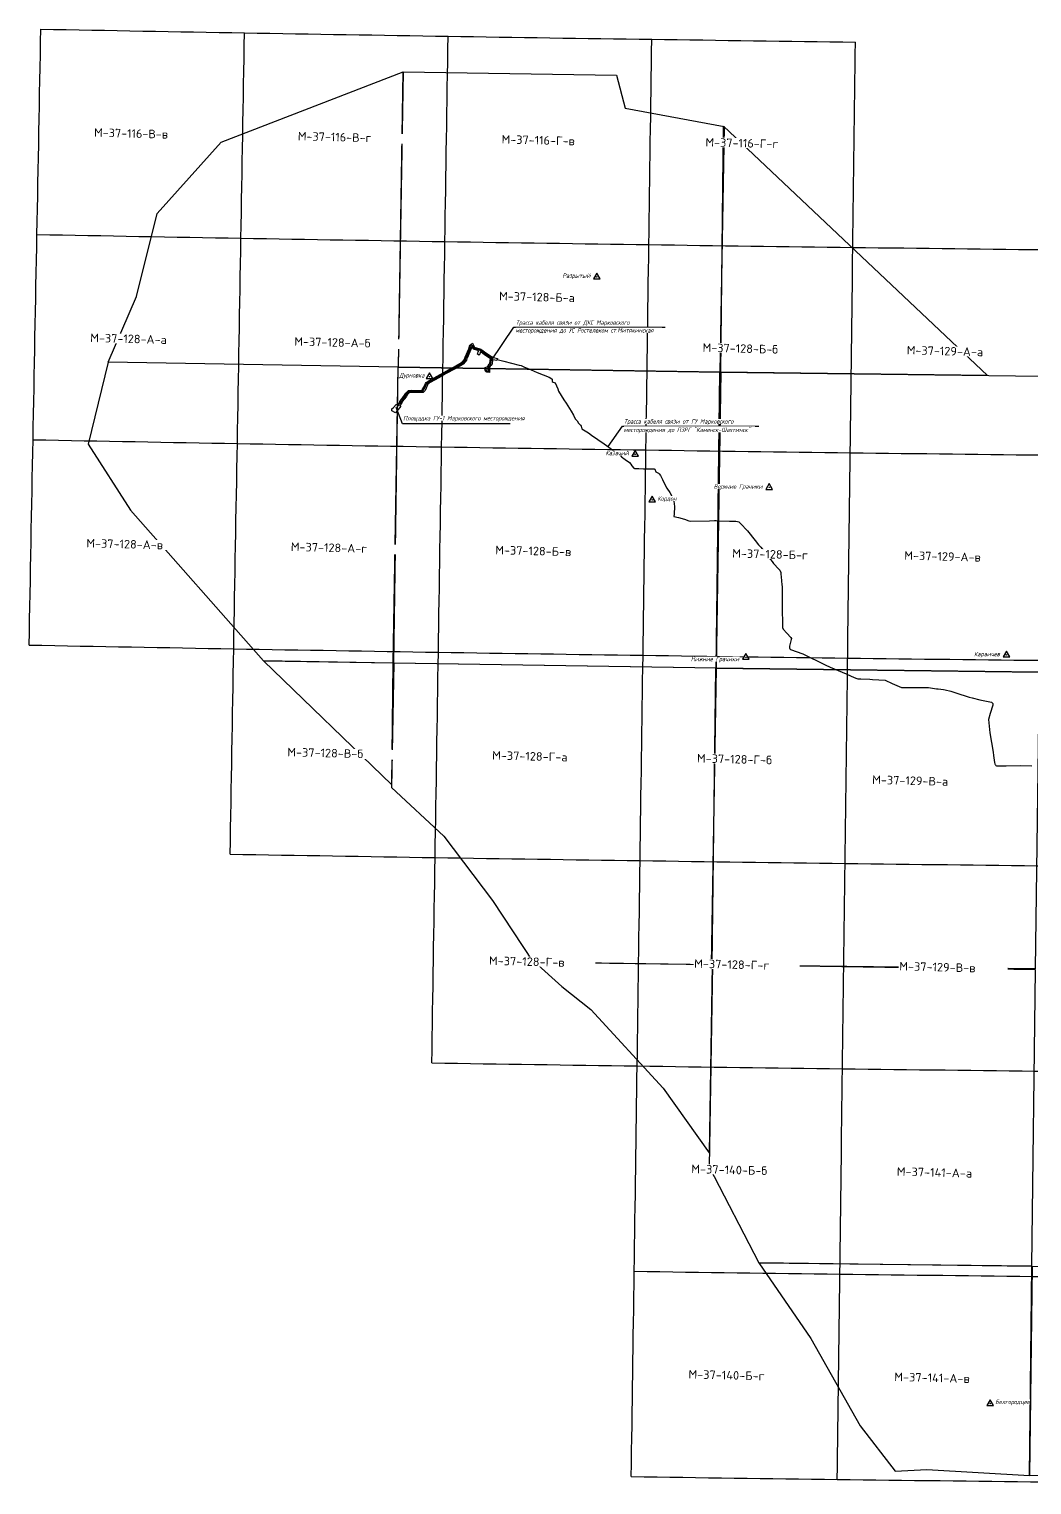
# Model space of a CAD drawing. Extents: x 2190376 to 2264277, y 526110 to 591909.
# Drawn here: x 2190376 to 2235640, y 526212 to 591909 of the extents above; entities that cross this region are included whole.
import ezdxf
from ezdxf.enums import TextEntityAlignment as Align

# ---------------------------------------------------------------- set-up
doc = ezdxf.new("R2010")
doc.units = 0
doc.header["$XCLIPFRAME"] = 0
doc.layers.add('Граница съемки', color=7, linetype='Continuous', lineweight=25)
doc.layers.add('Трасса', color=1, linetype='Continuous', lineweight=30)
doc.layers.add('Оформление', color=7, linetype='Continuous')
doc.layers.add('Точки', color=7, linetype='Continuous', lineweight=0, true_color=0xffffff)
doc.styles.add('BM431', font='', dxfattribs={"width": 0.8, "height": 5})
doc.styles.get("Standard").update_dxf_attribs({"font": 'simplex.shx'})
doc.styles.add('VNIPISIMPLEXCUR', font='simplex.shx', dxfattribs={"width": 0.8, "oblique": 15})
doc.styles.get('BM431').set_extended_font_data('BM431', italic=True)
picture_1 = doc.add_image_def('image1.jpg', size_in_pixel=(4589, 4217))
picture_2 = doc.add_image_def('image2.jpg', size_in_pixel=(4589, 4217))
picture_3 = doc.add_image_def('image3.jpg', size_in_pixel=(4589, 4217))
picture_4 = doc.add_image_def('image4.jpg', size_in_pixel=(4589, 4217))
picture_5 = doc.add_image_def('image5.jpg', size_in_pixel=(4589, 4217))
picture_6 = doc.add_image_def('image6.jpg', size_in_pixel=(4589, 4217))
picture_7 = doc.add_image_def('image7.jpg', size_in_pixel=(4589, 4217))
picture_8 = doc.add_image_def('image8.jpg', size_in_pixel=(4589, 4217))
picture_9 = doc.add_image_def('image9.jpg', size_in_pixel=(4589, 4217))
picture_10 = doc.add_image_def('image10.jpg', size_in_pixel=(4589, 4217))
picture_11 = doc.add_image_def('image11.jpg', size_in_pixel=(4589, 4217))
picture_12 = doc.add_image_def('image12.jpg', size_in_pixel=(4589, 4217))
picture_13 = doc.add_image_def('image16.jpg', size_in_pixel=(4589, 4217))

# ---------------------------------------------------------------- blocks, each defined once
blk = doc.blocks.new('*U113')
at = {"color": 0, "linetype": 'Continuous', "lineweight": -2, "style": 'BM431'}
blk.add_attdef('Название_пункта', text='', height=2, dxfattribs=at).set_placement((-2, -1), align=Align.RIGHT)
for tag, p in [('Отметка_центра', (7, 0.7)), ('Отметка_земли', (7, -2.7))]:
    blk.add_attdef(tag, text='', height=2, dxfattribs=at).set_placement(p, align=Align.CENTER)
at = {"color": 0, "linetype": 'Continuous', "lineweight": -2}
blk.add_wipeout([(-1.5, -0.87), (0, 1.73), (1.5, -0.87)], dxfattribs=at)
at = {"linetype": 'Continuous', "lineweight": -2}
h = blk.add_hatch(color=0, dxfattribs=at)
edge = h.paths.add_edge_path()
edge.add_arc((0, 0), 0.1, 0, 360)
at = {"color": 0, "linetype": 'Continuous', "lineweight": -2}
blk.add_lwpolyline([(-1.5, -0.87), (1.5, -0.87), (0, 1.73)], close=True, dxfattribs=at)
blk.add_circle((0, 0), 0.1, dxfattribs=at)
blk = doc.blocks.new('*U107')
at = {"color": 0, "linetype": 'Continuous', "lineweight": -2, "style": 'BM431'}
blk.add_attdef('Название_пункта', text='', height=2, dxfattribs=at).set_placement((-2, -1), align=Align.RIGHT)
for tag, p in [('Отметка_центра', (7, 0.7)), ('Отметка_земли', (7, -2.7))]:
    blk.add_attdef(tag, text='', height=2, dxfattribs=at).set_placement(p, align=Align.CENTER)
at = {"color": 0, "linetype": 'Continuous', "lineweight": -2}
blk.add_wipeout([(-1.5, -0.87), (0, 1.73), (1.5, -0.87)], dxfattribs=at)
at = {"linetype": 'Continuous', "lineweight": -2}
h = blk.add_hatch(color=0, dxfattribs=at)
edge = h.paths.add_edge_path()
edge.add_arc((0, 0), 0.1, 0, 360)
at = {"color": 0, "linetype": 'Continuous', "lineweight": -2}
blk.add_lwpolyline([(-1.5, -0.87), (1.5, -0.87), (0, 1.73)], close=True, dxfattribs=at)
blk.add_circle((0, 0), 0.1, dxfattribs=at)
blk = doc.blocks.new('*U108')
at = {"color": 0, "linetype": 'Continuous', "lineweight": -2, "style": 'BM431'}
blk.add_attdef('Название_пункта', text='', height=2, dxfattribs=at).set_placement((-2, -1), align=Align.RIGHT)
for tag, p in [('Отметка_центра', (7.45, 0.12)), ('Отметка_земли', (7.45, -3.28))]:
    blk.add_attdef(tag, text='', height=2, dxfattribs=at).set_placement(p, align=Align.CENTER)
at = {"color": 0, "linetype": 'Continuous', "lineweight": -2}
blk.add_wipeout([(-1.5, -0.87), (0, 1.73), (1.5, -0.87)], dxfattribs=at)
at = {"linetype": 'Continuous', "lineweight": -2}
h = blk.add_hatch(color=0, dxfattribs=at)
edge = h.paths.add_edge_path()
edge.add_arc((0, 0), 0.1, 0, 360)
at = {"color": 0, "linetype": 'Continuous', "lineweight": -2}
blk.add_lwpolyline([(-1.5, -0.87), (1.5, -0.87), (0, 1.73)], close=True, dxfattribs=at)
blk.add_circle((0, 0), 0.1, dxfattribs=at)
blk = doc.blocks.new('*U110')
at = {"color": 0, "linetype": 'Continuous', "lineweight": -2, "style": 'BM431'}
blk.add_attdef('Название_пункта', text='', height=2, dxfattribs=at).set_placement((-2, -1), align=Align.RIGHT)
for tag, p in [('Отметка_центра', (7, 0.7)), ('Отметка_земли', (7, -2.7))]:
    blk.add_attdef(tag, text='', height=2, dxfattribs=at).set_placement(p, align=Align.CENTER)
at = {"color": 0, "linetype": 'Continuous', "lineweight": -2}
blk.add_wipeout([(-1.5, -0.87), (0, 1.73), (1.5, -0.87)], dxfattribs=at)
at = {"linetype": 'Continuous', "lineweight": -2}
h = blk.add_hatch(color=0, dxfattribs=at)
edge = h.paths.add_edge_path()
edge.add_arc((0, 0), 0.1, 0, 360)
at = {"color": 0, "linetype": 'Continuous', "lineweight": -2}
blk.add_lwpolyline([(-1.5, -0.87), (1.5, -0.87), (0, 1.73)], close=True, dxfattribs=at)
blk.add_circle((0, 0), 0.1, dxfattribs=at)
blk = doc.blocks.new('*U111')
at = {"color": 0, "linetype": 'Continuous', "lineweight": -2, "style": 'BM431'}
blk.add_attdef('Название_пункта', text='', height=2, dxfattribs=at).set_placement((-2, -1), align=Align.RIGHT)
for tag, p in [('Отметка_центра', (7, 0.7)), ('Отметка_земли', (7, -2.7))]:
    blk.add_attdef(tag, text='', height=2, dxfattribs=at).set_placement(p, align=Align.CENTER)
at = {"color": 0, "linetype": 'Continuous', "lineweight": -2}
blk.add_wipeout([(-1.5, -0.87), (0, 1.73), (1.5, -0.87)], dxfattribs=at)
at = {"linetype": 'Continuous', "lineweight": -2}
h = blk.add_hatch(color=0, dxfattribs=at)
edge = h.paths.add_edge_path()
edge.add_arc((0, 0), 0.1, 0, 360)
at = {"color": 0, "linetype": 'Continuous', "lineweight": -2}
blk.add_lwpolyline([(-1.5, -0.87), (1.5, -0.87), (0, 1.73)], close=True, dxfattribs=at)
blk.add_circle((0, 0), 0.1, dxfattribs=at)
blk = doc.blocks.new('*U112')
at = {"color": 0, "linetype": 'Continuous', "lineweight": -2, "style": 'BM431'}
blk.add_attdef('Название_пункта', text='', height=2, dxfattribs=at).set_placement((-2, -1), align=Align.RIGHT)
for tag, p in [('Отметка_центра', (7, 0.7)), ('Отметка_земли', (7, -2.7))]:
    blk.add_attdef(tag, text='', height=2, dxfattribs=at).set_placement(p, align=Align.CENTER)
at = {"color": 0, "linetype": 'Continuous', "lineweight": -2}
blk.add_wipeout([(-1.5, -0.87), (0, 1.73), (1.5, -0.87)], dxfattribs=at)
at = {"linetype": 'Continuous', "lineweight": -2}
h = blk.add_hatch(color=0, dxfattribs=at)
edge = h.paths.add_edge_path()
edge.add_arc((0, 0), 0.1, 0, 360)
at = {"color": 0, "linetype": 'Continuous', "lineweight": -2}
blk.add_lwpolyline([(-1.5, -0.87), (1.5, -0.87), (0, 1.73)], close=True, dxfattribs=at)
blk.add_circle((0, 0), 0.1, dxfattribs=at)
blk = doc.blocks.new('*U103')
at = {"color": 0, "linetype": 'Continuous', "lineweight": -2, "style": 'BM431'}
blk.add_attdef('Название_пункта', text='', height=2, dxfattribs=at).set_placement((-2, -1), align=Align.RIGHT)
for tag, p in [('Отметка_центра', (7, 0.7)), ('Отметка_земли', (7, -2.7))]:
    blk.add_attdef(tag, text='', height=2, dxfattribs=at).set_placement(p, align=Align.CENTER)
at = {"color": 0, "linetype": 'Continuous', "lineweight": -2}
blk.add_wipeout([(-1.5, -0.87), (0, 1.73), (1.5, -0.87)], dxfattribs=at)
at = {"linetype": 'Continuous', "lineweight": -2}
h = blk.add_hatch(color=0, dxfattribs=at)
edge = h.paths.add_edge_path()
edge.add_arc((0, 0), 0.1, 0, 360)
at = {"color": 0, "linetype": 'Continuous', "lineweight": -2}
blk.add_lwpolyline([(-1.5, -0.87), (1.5, -0.87), (0, 1.73)], close=True, dxfattribs=at)
blk.add_circle((0, 0), 0.1, dxfattribs=at)
blk = doc.blocks.new('*U104')
at = {"color": 0, "linetype": 'Continuous', "lineweight": -2, "style": 'BM431'}
blk.add_attdef('Название_пункта', text='', height=2, dxfattribs=at).set_placement((-2, -1), align=Align.RIGHT)
for tag, p in [('Отметка_центра', (7, 0.7)), ('Отметка_земли', (7, -2.7))]:
    blk.add_attdef(tag, text='', height=2, dxfattribs=at).set_placement(p, align=Align.CENTER)
at = {"color": 0, "linetype": 'Continuous', "lineweight": -2}
blk.add_wipeout([(-1.5, -0.87), (0, 1.73), (1.5, -0.87)], dxfattribs=at)
at = {"linetype": 'Continuous', "lineweight": -2}
h = blk.add_hatch(color=0, dxfattribs=at)
edge = h.paths.add_edge_path()
edge.add_arc((0, 0), 0.1, 0, 360)
at = {"color": 0, "linetype": 'Continuous', "lineweight": -2}
blk.add_lwpolyline([(-1.5, -0.87), (1.5, -0.87), (0, 1.73)], close=True, dxfattribs=at)
blk.add_circle((0, 0), 0.1, dxfattribs=at)

msp = doc.modelspace()

# ---------------------------------------------------------------- linework, layer by layer
at = {"color": 0}
for centre, radius, start, end in [((-1104091569, 21740628), 1106484607, 358.904334394, 358.904814276), ((-1104091569, 21740628), 1106484607, 358.904334394, 358.904814276), ((2298020, 6194949), 5604063, 268.904814, 268.998798), ((2298020, 6194949), 5604063, 268.904814, 268.998798), ((-882869662, 16059260), 885204906, 358.998198428, 358.998798275), ((-882869662, 16059260), 885204906, 358.998198428, 358.998798275), ((2298019, 6194890), 5604004, 268.998798, 269.092784), ((2298019, 6194890), 5604004, 268.998798, 269.092784), ((-735386555, 12271585), 737688317, 359.092064416, 359.092784237), ((-735386555, 12271585), 737688317, 359.092064416, 359.092784237), ((2298018, 6194819), 5603934, 269.092784, 269.186772), ((2298018, 6194819), 5603934, 269.092784, 269.186772), ((-630039903, 9566010), 632322076, 359.18593277, 359.186772507), ((-630039903, 9566010), 632322076, 359.18593277, 359.186772507), ((2298017, 6194737), 5603851, 269.186772, 269.280763), ((2298017, 6194737), 5603851, 269.186772, 269.280763), ((-551028534, 7536741), 553299801, 359.27980385, 359.28076357), ((-551028534, 7536741), 553299801, 359.27980385, 359.28076357), ((-1102247566, 21705361), 1104640267, 358.903853759, 358.904334394), ((-1102247566, 21705361), 1104640267, 358.903853759, 358.904334394), ((2298204, 6202115), 5620499, 268.904334, 268.998198), ((2298204, 6202115), 5620499, 268.904334, 268.998198), ((-881394403, 16033463), 883729422, 358.997597619, 358.998198428), ((-881394403, 16033463), 883729422, 358.997597619, 358.998198428), ((2298203, 6202056), 5620440, 268.998198, 269.092064), ((2298203, 6202056), 5620440, 268.998198, 269.092064), ((-734157063, 12252100), 736458671, 359.09134342, 359.092064416), ((-734157063, 12252100), 736458671, 359.09134342, 359.092064416), ((2298202, 6201985), 5620369, 269.092064, 269.185933), ((2298202, 6201985), 5620369, 269.092064, 269.185933), ((-628985985, 9551035), 631268052, 359.185091584, 359.18593277), ((-628985985, 9551035), 631268052, 359.185091584, 359.18593277), ((2298201, 6201902), 5620286, 269.185932, 269.279804), ((2298201, 6201902), 5620286, 269.185932, 269.279804), ((-550106262, 7525148), 552377456, 359.27884258, 359.27980385), ((-550106262, 7525148), 552377456, 359.27884258, 359.27980385), ((2298200, 6201807), 5620191, 269.279804, 269.373678), ((2298200, 6201807), 5620191, 269.279804, 269.373678), ((-1100411974, 21670239), 1102804339, 358.903372276, 358.903853705), ((-1100411974, 21670239), 1102804339, 358.903372276, 358.903853705), ((2298390, 6209323), 5636976, 268.903854, 268.997597), ((2298390, 6209323), 5636976, 268.903854, 268.997597), ((-879925805, 16007767), 882260599, 358.996995791, 358.997597619), ((-879925805, 16007767), 882260599, 358.996995737, 358.997597619), ((2298389, 6209263), 5636917, 268.997597, 269.091343), ((2298389, 6209263), 5636917, 268.997597, 269.091343), ((-732933203, 12232689), 735234656, 359.090621257, 359.09134342), ((-732933203, 12232689), 735234656, 359.090621257, 359.09134342), ((2298387, 6209192), 5636845, 269.091343, 269.185091), ((2298387, 6209192), 5636845, 269.091343, 269.185091), ((-627936841, 9536112), 630218801, 359.184249071, 359.185091584), ((-627936841, 9536112), 630218801, 359.184249071, 359.185091584), ((2298386, 6209109), 5636762, 269.185091, 269.278842), ((2298386, 6209109), 5636762, 269.185091, 269.278842), ((-549188211, 7513592), 551459333, 359.2778797, 359.27884258), ((-549188211, 7513592), 551459333, 359.2778797, 359.27884258), ((2298385, 6209013), 5636667, 269.278842, 269.372596), ((2298385, 6209013), 5636667, 269.278842, 269.372596), ((2298576, 6216574), 5653496, 268.903372, 268.996996), ((2298576, 6216574), 5653496, 268.903372, 268.996996), ((-878463929, 15982173), 880798498, 358.996392954, 358.996995791), ((-878463929, 15982173), 880798498, 358.996392954, 358.996995791), ((2298575, 6216514), 5653436, 268.996996, 269.090621), ((2298575, 6216514), 5653436, 268.996996, 269.090621), ((-731714893, 12213351), 734016193, 359.089897859, 359.090621257), ((-731714893, 12213351), 734016193, 359.089897859, 359.090621257), ((2298574, 6216442), 5653364, 269.090621, 269.184249), ((2298574, 6216442), 5653364, 269.090621, 269.184249), ((-626892510, 9521242), 629174364, 359.183405164, 359.184249071), ((-626892510, 9521242), 629174364, 359.183405164, 359.184249071), ((2298572, 6216358), 5653280, 269.184249, 269.277879), ((2298572, 6216358), 5653280, 269.184249, 269.277879), ((-548274316, 7502074), 550545365, 359.27691523, 359.2778797), ((-548274316, 7502074), 550545365, 359.27691523, 359.2778797), ((2298571, 6216262), 5653185, 269.277879, 269.371513), ((2298571, 6216262), 5653185, 269.277879, 269.371513), ((2298762, 6223806), 5669998, 268.996393, 269.089898), ((2298762, 6223806), 5669998, 268.996393, 269.089898), ((-730502075, 12194085), 732803221, 359.089173294, 359.089897859), ((-730502075, 12194085), 732803221, 359.089173294, 359.089897859), ((2298761, 6223734), 5669926, 269.089898, 269.183405), ((2298761, 6223734), 5669926, 269.089898, 269.183405), ((-625852892, 9506425), 628134641, 359.182559822, 359.183405164), ((-625852892, 9506425), 628134641, 359.182559875, 359.183405164), ((2298760, 6223650), 5669841, 269.183405, 269.276915), ((2298760, 6223650), 5669841, 269.183405, 269.276915), ((-547364590, 7490592), 549635567, 359.27594915, 359.27691523), ((-547364590, 7490592), 549635567, 359.27594915, 359.27691523), ((2298758, 6223553), 5669745, 269.276915, 269.370428), ((2298758, 6223553), 5669745, 269.276915, 269.370428), ((2298949, 6231069), 5686530, 269.089173, 269.18256), ((2298949, 6231069), 5686530, 269.089173, 269.18256), ((-624818011, 9491659), 627099655, 359.181713146, 359.182559875), ((-624818011, 9491659), 627099655, 359.181713146, 359.182559822), ((2298948, 6230984), 5686445, 269.18256, 269.275949), ((2298948, 6230984), 5686445, 269.18256, 269.275949), ((-546458995, 7479147), 548729899, 359.27498153, 359.27594915), ((-546458995, 7479147), 548729899, 359.27498153, 359.27594915), ((2298947, 6230887), 5686348, 269.275949, 269.369341), ((2298947, 6230887), 5686348, 269.275949, 269.369341), ((-623787820, 9476945), 626069358, 359.180865075, 359.181713146), ((-623787820, 9476945), 626069358, 359.180865075, 359.181713146), ((2299138, 6238362), 5703092, 269.181713, 269.274981), ((2299138, 6238362), 5703092, 269.181713, 269.274981), ((-545557477, 7467739), 547828309, 359.27401231, 359.27498153), ((-545557477, 7467739), 547828309, 359.27401231, 359.27498153), ((2299136, 6238264), 5702994, 269.274981, 269.368253), ((2299136, 6238264), 5702994, 269.274981, 269.368253), ((2299328, 6245783), 5719781, 269.180865, 269.274012), ((2299328, 6245783), 5719781, 269.180865, 269.274012), ((2299327, 6245684), 5719683, 269.274012, 269.367162), ((2299327, 6245684), 5719683, 269.274012, 269.367162)]:
    msp.add_arc(centre, radius, start, end, dxfattribs=at)
at = {"layer": 'Граница съемки', "color": 1, "flags": 128}
msp.add_lwpolyline([(2211293, 576998), (2211273, 576788), (2211257, 576761), (2211243, 576745), (2211227, 576730), (2211214, 576722), (2211208, 576717), (2211205, 576712), (2211192, 576687), (2211177, 576655), (2211162, 576621), (2211157, 576608), (2211157, 576608), (2211159, 576590), (2211158, 576573), (2211154, 576555), (2211152, 576540), (2211152, 576538), (2211154, 576526), (2211158, 576508), (2211161, 576496), (2211162, 576487), (2211162, 576479), (2211162, 576408), (2211033, 576421), (2211012, 576444), (2210989, 576478), (2210955, 576517), (2210965, 576583), (2210963, 576594), (2210954, 576643), (2211052, 576661), (2211058, 576632), (2211071, 576661), (2211085, 576696), (2211102, 576732), (2211119, 576763), (2211132, 576783), (2211153, 576802), (2211167, 576811), (2211171, 576814), (2211175, 576819), (2211175, 576820), (2211197, 577040), (2211193, 577042), (2210938, 577213), (2210759, 577350), (2210737, 577311), (2210719, 577242), (2210711, 577232), (2210678, 577194), (2210603, 577260), (2210628, 577289), (2210643, 577349), (2210671, 577397), (2210544, 577430), (2210465, 577457), (2210408, 577491), (2210363, 577581), (2210352, 577556), (2210314, 577450), (2210149, 577061), (2210140, 577040), (2210116, 576974), (2209989, 576807), (2209960, 576777), (2209613, 576577), (2209514, 576529), (2209009, 576255), (2208942, 576217), (2208871, 576178), (2208483, 575960), (2208427, 575929), (2208375, 575887), (2208305, 575707), (2208254, 575604), (2208234, 575584), (2208156, 575504), (2207770, 575504), (2207654, 575515), (2207553, 575506), (2207462, 575415), (2207395, 575322), (2207307, 575210), (2207229, 575115), (2207215, 575076), (2207153, 574979), (2207133, 574960), (2207127, 574923), (2207148, 574891), (2206917, 574591), (2206750, 574684), (2206754, 574780), (2206825, 574834), (2206942, 574968), (2207036, 574987), (2207039, 575009), (2207075, 575043), (2207125, 575120), (2207149, 575189), (2207231, 575275), (2207316, 575383), (2207386, 575480), (2207508, 575602), (2207654, 575616), (2207775, 575604), (2208105, 575604), (2208122, 575627), (2208190, 575747), (2208275, 575921), (2208303, 575957), (2208385, 576023), (2208433, 576050), (2208819, 576263), (2208895, 576314), (2208965, 576345), (2209468, 576618), (2209566, 576666), (2209898, 576857), (2209913, 576872), (2210027, 577022), (2210046, 577076), (2210057, 577100), (2210220, 577486), (2210259, 577594), (2210279, 577639), (2210313, 577680), (2210395, 577738), (2210484, 577562), (2210507, 577548), (2210572, 577526), (2210722, 577487), (2210765, 577462), (2210808, 577438), (2210807, 577437), (2210814, 577433), (2210996, 577295), (2211242, 577130), (2211263, 577120), (2211305, 577116), (2211303, 577102), (2211345, 577084), (2211511, 577046), (2211489, 576948), (2211314, 576988)], close=True, dxfattribs=at)
at = {"layer": 'Оформление', "color": 1}
for points in [[(2211237, 576938), (2212259, 578465), (2219085, 578465)], [(2216512, 573071), (2217167, 573995), (2223317, 573995)]]:
    msp.add_lwpolyline(points, dxfattribs=at)
at = {"layer": 'Оформление', "color": 1, "flags": 128}
msp.add_lwpolyline([(2212086, 574095), (2207225, 574095), (2206941, 574830)], dxfattribs=at)
at = {"layer": 'Трасса', "flags": 128}
for points in [[(2207051, 574893), (2207078, 574934), (2207086, 574984), (2207114, 575011), (2207170, 575098), (2207193, 575162), (2207269, 575243), (2207356, 575352), (2207424, 575448), (2207531, 575554), (2207654, 575565), (2207772, 575554), (2208131, 575554), (2208164, 575600), (2208235, 575724), (2208318, 575895), (2208339, 575922), (2208413, 575982), (2208845, 576220), (2208920, 576270), (2208987, 576300), (2209491, 576574), (2209590, 576622), (2209929, 576817), (2209951, 576840), (2210071, 576998), (2210093, 577058), (2210267, 577468), (2210305, 577575), (2210322, 577612), (2210347, 577643), (2210377, 577664), (2210446, 577527), (2210486, 577503), (2210558, 577478), (2210703, 577441), (2210786, 577392), (2210967, 577254), (2211217, 577086), (2211250, 577071)], [(2211012, 576603), (2211016, 576584), (2211008, 576532), (2211028, 576508), (2211051, 576475), (2211057, 576469), (2211112, 576464), (2211112, 576477), (2211112, 576483), (2211111, 576489), (2211110, 576497), (2211106, 576515), (2211101, 576535), (2211102, 576546), (2211105, 576565), (2211109, 576581), (2211109, 576581), (2211109, 576588), (2211107, 576601), (2211105, 576615), (2211117, 576641), (2211117, 576641), (2211131, 576676), (2211147, 576710), (2211162, 576738), (2211170, 576750), (2211183, 576762), (2211197, 576771), (2211207, 576780), (2211216, 576790), (2211224, 576804), (2211250, 577071)], [(2211500, 576997), (2211797, 576929), (2212502, 576751), (2212593, 576723), (2212744, 576650), (2212858, 576601), (2213031, 576527), (2213171, 576477), (2213308, 576418), (2213853, 576203), (2213921, 576163), (2213981, 576114), (2213988, 576000), (2214030, 575978), (2214128, 575945), (2214235, 575682), (2214274, 575576), (2214518, 575176), (2214613, 575027), (2214845, 574664), (2214955, 574485), (2214973, 574415), (2215043, 574306), (2215113, 574229), (2215171, 574120), (2215269, 574040), (2215294, 573992), (2215327, 573864), (2215633, 573686), (2215762, 573578), (2216330, 573200), (2216820, 572854), (2217130, 572626), (2217119, 572610), (2217285, 572492), (2217470, 572345), (2217532, 572283), (2217579, 572205), (2217670, 572094), (2217704, 572082), (2217900, 572075), (2218101, 572072), (2218407, 572068), (2218593, 572061), (2218619, 572048), (2218670, 571937), (2218789, 571869), (2218819, 571845), (2218878, 571761), (2218961, 571583), (2219018, 571474), (2219169, 571199), (2219292, 570993), (2219455, 570698), (2219485, 570612), (2219499, 570493), (2219503, 570362), (2219486, 570025), (2219475, 569911), (2219688, 569870), (2219953, 569799), (2220151, 569713), (2220245, 569707), (2221080, 569722), (2221310, 569738), (2221394, 569734), (2221475, 569722), (2221519, 569718), (2221983, 569711), (2222090, 569702), (2222184, 569701), (2222270, 569705), (2222354, 569694), (2222404, 569669), (2222486, 569599), (2222802, 569262), (2223145, 568829), (2223296, 568639), (2223398, 568524), (2223764, 568063), (2223912, 567882), (2223983, 567799), (2224219, 567543), (2224255, 567494), (2224301, 567393), (2224313, 567331), (2224341, 567032), (2224347, 566820), (2224363, 566792), (2224368, 566404), (2224367, 565775), (2224371, 565507), (2224376, 565298), (2224380, 565010), (2224383, 564902), (2224419, 564827), (2224574, 564651), (2224766, 564454), (2224785, 564405), (2224780, 564358), (2224705, 564061), (2224695, 563992), (2224717, 563940), (2224749, 563912), (2225306, 563716), (2226306, 563226), (2226541, 563115), (2227252, 562808), (2227484, 562712), (2227687, 562615), (2227733, 562600), (2227789, 562591), (2227911, 562584), (2228324, 562571), (2228451, 562563), (2228450, 562553), (2229021, 562535), (2229330, 562384), (2229752, 562198), (2230252, 562199), (2230978, 562193), (2231330, 562143), (2231403, 562134), (2231643, 562107), (2231732, 562091), (2231981, 562031), (2232342, 561916), (2232672, 561804), (2232809, 561764), (2232941, 561732), (2233294, 561646), (2233817, 561529), (2233871, 561476), (2233879, 561394), (2233761, 561028), (2233685, 560760), (2233747, 560152), (2233893, 559278), (2233910, 559129), (2233947, 558816), (2233969, 558753), (2233981, 558725), (2233995, 558704), (2234014, 558683), (2234048, 558665), (2234473, 558666), (2235119, 558673), (2235644, 558669)]]:
    msp.add_lwpolyline(points, dxfattribs=at)

# ---------------------------------------------------------------- pictures from other files: only their frames are drawn
image = msp.add_image(picture_1, insert=(2192532, 576910), size_in_units=(14524, 13330), rotation=-1.01737)
image.set_boundary_path([(4582.7, 4216.5), (444.83, 4216.5), (832.56, 3275.2), (1108, 2084.06), (2000.64, 1051.4), (4577.8, -0.3), (4582.7, 4216.5)])
image = msp.add_image(picture_4, insert=(2207054, 576652), size_in_units=(14522, 13329), rotation=-0.8715)
image.set_boundary_path([(-0.5, 4216.5), (-0.5, -0.5), (3042.2, -0.5), (3173.46, 469.84), (4588.5, 711.3), (4583.4, 4216.5), (-0.5, 4216.5)])
image = msp.add_image(picture_8, insert=(2221575, 576431), size_in_units=(14521, 13329), rotation=-0.72555)
image.set_boundary_path([(5.1, 4216.5), (-0.5, 703), (3809.8, 4216.5), (5.1, 4216.5)])
image = msp.add_image(picture_2, insert=(2192277, 563551), size_in_units=(14558, 13362), rotation=-1.01551)
image.set_boundary_path([(4577.8, -0.34), (449.56, -0.5), (188.8, 1173.86), (806.73, 2104.6), (2737.1, 4216.4), (4582.7, 4211.66), (4577.8, -0.34)])
image = msp.add_image(picture_5, insert=(2206833, 563293), size_in_units=(14558, 13361), rotation=-0.86982)
image.dxf.flags = 7
image = msp.add_image(picture_9, insert=(2221390, 563072), size_in_units=(14556, 13361), rotation=-0.72422)
image.dxf.flags = 7
image = msp.add_image(picture_3, insert=(2192022, 550160), size_in_units=(14592, 13393), rotation=-1.01364)
image.set_boundary_path([(4577.8, -0.34), (2736.44, -0.5), (4588.5, 1726.1), (4588.5, 1726.1), (4577.8, -0.34)])
image = msp.add_image(picture_6, insert=(2206612, 549902), size_in_units=(14592, 13393), rotation=-0.86822)
image.set_boundary_path([(4588.5, -0.4), (5.25, -0.5), (-0.5, 1766), (754.7, 2446.2), (1459.1, 3350.2), (2047.6, 4216.5), (4582.75, 4210), (4588.5, -0.4)])
image = msp.add_image(picture_10, insert=(2221202, 549681), size_in_units=(14592, 13392), rotation=-0.72281)
image.dxf.flags = 7
image = msp.add_image(picture_7, insert=(2206391, 536479), size_in_units=(14626, 13424), rotation=-0.86661)
image.set_boundary_path([(4588.5, -0.4), (2072.96, -0.5), (2462.3, 337.2), (2877.8, 659.4), (3916.5, 1756.85), (4584.6, 2665.63), (4588.5, 2665.63), (4588.5, -0.4)])
image = msp.add_image(picture_11, insert=(2221015, 536258), size_in_units=(14626, 13424), rotation=-0.72147)
image.set_boundary_path([(4588.5, 10.1), (10.2, -0.5), (-0.5, 2863.15), (722.14, 4216.5), (4588.5, 4206.7), (4588.5, 10.1)])
image = msp.add_image(picture_12, insert=(2220828, 522804), size_in_units=(14660, 13456), rotation=-0.72013)
image.set_boundary_path([(4583.5, -0.5), (726.16, -0.5), (1473, 1059.15), (2186, 2285.5), (2690.1, 2921.1), (3136.6, 2893.2), (4587, 2955.5), (4583.5, -0.5)])
image = msp.add_image(picture_13, insert=(2235486, 522619), size_in_units=(14659, 13455), rotation=-0.57526)
image.set_boundary_path([(10.15, -0.5), (1.2, 2955.5), (2850.76, 2859.4), (4588.5, 3044.2), (4588.5, -0.4), (10.15, -0.5)])

# ---------------------------------------------------------------- next in the draw order: wipeouts: each hides what was drawn before it
at = {"lineweight": 0}
for points in [[(2193276, 587027), (2198088, 586903), (2198100, 587340), (2193287, 587463)], [(2202475, 586866), (2207251, 586744), (2207262, 587180), (2202486, 587303)], [(2211674, 586720), (2216395, 586599), (2216406, 587036), (2211685, 587157)], [(2220873, 586590), (2225558, 586469), (2225569, 586906), (2220885, 587026)], [(2211559, 579648), (2216434, 579523), (2216445, 579960), (2211570, 580085)], [(2193103, 577761), (2197923, 577637), (2197934, 578074), (2193114, 578198)], [(2202317, 577600), (2207137, 577476), (2207148, 577913), (2202328, 578037)], [(2220746, 577323), (2225621, 577198), (2225632, 577635), (2220757, 577760)], [(2229961, 577207), (2234781, 577083), (2234792, 577520), (2229972, 577644)], [(2192930, 568495), (2197758, 568371), (2197769, 568809), (2192941, 568933)], [(2202159, 568334), (2206950, 568211), (2206962, 568648), (2202170, 568771)], [(2211388, 568187), (2216271, 568062), (2216283, 568500), (2211400, 568625)], [(2222083, 568038), (2226929, 567913), (2226941, 568351), (2222094, 568476)], [(2229848, 567940), (2234676, 567816), (2234688, 568253), (2229859, 568377)], [(2202001, 559067), (2206910, 558941), (2206921, 559380), (2202012, 559506)], [(2211245, 558921), (2216063, 558797), (2216074, 559236), (2211257, 559359)], [(2220490, 558789), (2225308, 558665), (2225319, 559104), (2220501, 559228)], [(2228399, 557820), (2233308, 557694), (2233319, 558133), (2228410, 558259)], [(2211102, 549654), (2215928, 549530), (2215939, 549970), (2211113, 550094)], [(2220362, 549522), (2225151, 549399), (2225162, 549839), (2220373, 549962)], [(2229623, 549405), (2234540, 549279), (2234551, 549718), (2229634, 549845)], [(2220234, 540256), (2225141, 540130), (2225152, 540570), (2220245, 540696)], [(2229510, 540138), (2234288, 540016), (2234299, 540456), (2229521, 540579)], [(2220106, 530989), (2224984, 530864), (2224995, 531305), (2220117, 531430)], [(2229396, 530872), (2234182, 530749), (2234194, 531190), (2229408, 531312)]]:
    msp.add_wipeout(points, dxfattribs=at)
for points, layer in [([(2212340, 578202), (2218949, 578202), (2218949, 578430), (2212340, 578430)], 'Оформление'), ([(2207276, 574235), (2213008, 574235), (2213008, 574463), (2207276, 574463)], 'Оформление'), ([(2217227, 573713), (2223137, 573713), (2223137, 573979), (2217227, 573979)], 'Оформление'), ([(2214501, 580669), (2215733, 580669), (2215733, 580897), (2214501, 580897)], 'Точки'), ([(2207073, 576173), (2208236, 576173), (2208236, 576401), (2207073, 576401)], 'Точки'), ([(2216485, 572664), (2217465, 572664), (2217465, 572892), (2216485, 572892)], 'Точки'), ([(2221409, 571155), (2223499, 571155), (2223499, 571383), (2221409, 571383)], 'Точки'), ([(2218738, 570613), (2219617, 570613), (2219617, 570841), (2218738, 570841)], 'Точки'), ([(2233059, 563594), (2234207, 563594), (2234207, 563822), (2233059, 563822)], 'Точки'), ([(2220423, 563368), (2222445, 563368), (2222445, 563596), (2220423, 563596)], 'Точки'), ([(2233992, 529847), (2235559, 529847), (2235559, 530075), (2233992, 530075)], 'Точки')]:
    msp.add_wipeout(points, dxfattribs=at).dxf.layer = layer

# ---------------------------------------------------------------- next in the draw order: block references
at = {"layer": 'Точки', "color": 1, "lineweight": 30}
ref = msp.add_blockref('*U103', (2215995, 580728, 137), dxfattribs=dict(at, xscale=100, yscale=100, zscale=100))
ref.add_attrib('Название_пункта', 'Разрытый', dxfattribs={"layer": '0', "color": 0, "linetype": 'Continuous', "lineweight": -2, "height": 200, "style": 'VNIPISIMPLEXCUR', "oblique": 15, "width": 0.8}).set_placement((2215711, 580683, 137), align=Align.RIGHT)
ref = msp.add_blockref('*U112', (2208449, 576223, 44), dxfattribs=dict(at, xscale=100, yscale=100, zscale=100))
ref.add_attrib('Название_пункта', 'Дурновка', dxfattribs={"layer": '0', "color": 0, "linetype": 'Continuous', "lineweight": -2, "height": 200, "style": 'VNIPISIMPLEXCUR', "oblique": 15, "width": 0.8}).set_placement((2208217, 576187, 44), align=Align.RIGHT)
ref = msp.add_blockref('*U111', (2217731, 572726, 38), dxfattribs=dict(at, xscale=100, yscale=100, zscale=100))
ref.add_attrib('Название_пункта', 'Казачий', dxfattribs={"layer": '0', "color": 0, "linetype": 'Continuous', "lineweight": -2, "height": 200, "style": 'VNIPISIMPLEXCUR', "oblique": 15, "width": 0.8}).set_placement((2217443, 572678, 38), align=Align.RIGHT)
ref = msp.add_blockref('*U104', (2223787, 571226, 120), dxfattribs=dict(at, xscale=100, yscale=100, zscale=100))
ref.add_attrib('Название_пункта', 'Верхние Грачики', dxfattribs={"layer": '0', "color": 0, "linetype": 'Continuous', "lineweight": -2, "height": 200, "style": 'VNIPISIMPLEXCUR', "oblique": 15, "width": 0.8}).set_placement((2223480, 571169, 120), align=Align.RIGHT)
ref = msp.add_blockref('*U110', (2218502, 570664, 43), dxfattribs=dict(at, xscale=100, yscale=100, zscale=100))
ref.add_attrib('Название_пункта', 'Кордон', dxfattribs={"layer": '0', "color": 0, "linetype": 'Continuous', "lineweight": -2, "height": 200, "style": 'VNIPISIMPLEXCUR', "oblique": 15, "width": 0.8}).set_placement((2219598, 570627, 43), align=Align.RIGHT)
ref = msp.add_blockref('*U113', (2222731, 563559, 61), dxfattribs=dict(at, xscale=100, yscale=100, zscale=100))
ref.add_attrib('Название_пункта', 'Нижние Грачики', dxfattribs={"layer": '0', "color": 0, "linetype": 'Continuous', "lineweight": -2, "height": 200, "style": 'VNIPISIMPLEXCUR', "oblique": 15, "width": 0.8}).set_placement((2222425, 563382, 61), align=Align.RIGHT)
ref = msp.add_blockref('*U107', (2234489, 563670, 168), dxfattribs=dict(at, xscale=100, yscale=100, zscale=100))
ref.add_attrib('Название_пункта', 'Караичев', dxfattribs={"layer": '0', "color": 0, "linetype": 'Continuous', "lineweight": -2, "height": 200, "style": 'VNIPISIMPLEXCUR', "oblique": 15, "width": 0.8}).set_placement((2234193, 563608, 168), align=Align.RIGHT)
ref = msp.add_blockref('*U108', (2233755, 529885, 202), dxfattribs=dict(at, xscale=100, yscale=100, zscale=100))
ref.add_attrib('Название_пункта', 'Белгородцев', dxfattribs={"layer": '0', "color": 0, "linetype": 'Continuous', "lineweight": -2, "height": 200, "style": 'VNIPISIMPLEXCUR', "oblique": 15, "width": 0.8}).set_placement((2235545, 529861, 202), align=Align.RIGHT)

# ---------------------------------------------------------------- next in the draw order: texts
at = {"color": 0}
for s, height, p in [('M-37-116-В-в', 383.01, (2193304, 587053)), ('M-37-116-В-г', 383.01, (2202502, 586892)), ('M-37-116-Г-в', 383.01, (2211701, 586747)), ('M-37-116-Г-г', 383.01, (2220901, 586616)), ('M-37-128-Б-а', 383.64, (2211586, 579674)), ('M-37-128-А-а', 383.64, (2193131, 577787)), ('M-37-128-А-б', 383.64, (2202344, 577626)), ('M-37-128-Б-б', 383.64, (2220773, 577349)), ('M-37-129-А-а', 383.64, (2229988, 577233)), ('M-37-128-А-в', 384.28, (2192957, 568521)), ('M-37-128-А-г', 384.27, (2202186, 568360)), ('M-37-128-Б-в', 384.27, (2211416, 568213)), ('M-37-128-Б-г', 384.27, (2222110, 568064)), ('M-37-129-А-в', 384.27, (2229876, 567966)), ('M-37-128-В-б', 384.91, (2202028, 559094)), ('M-37-128-Г-а', 384.9, (2211273, 558947)), ('M-37-128-Г-б', 384.9, (2220518, 558815)), ('M-37-129-В-а', 384.9, (2228426, 557846)), ('M-37-128-Г-в', 385.54, (2211130, 549681)), ('M-37-128-Г-г', 385.53, (2220390, 549549)), ('M-37-129-В-в', 385.53, (2229650, 549432)), ('M-37-140-Б-б', 386.16, (2220262, 540282)), ('M-37-141-А-а', 386.16, (2229537, 540165)), ('M-37-140-Б-г', 386.79, (2220133, 531016)), ('M-37-141-А-в', 386.79, (2229424, 530898))]:
    msp.add_text(s, height=height, rotation=358.52889, dxfattribs=at).set_placement(p)
at = {"layer": 'Оформление', "color": 1, "style": 'VNIPISIMPLEXCUR', "oblique": 15, "width": 0.8}
msp.add_text('Площадка ГУ-1 Марковского месторождения', height=200, dxfattribs=at).set_placement((2207259, 574249))

# ---------------------------------------------------------------- next in the draw order: wipeouts: each hides what was drawn before it
at = {"lineweight": 0}
for points in [[(2212390, 578554), (2217766, 578554), (2217766, 578782), (2212390, 578782)], [(2217271, 574093), (2222412, 574093), (2222412, 574321), (2217271, 574321)]]:
    msp.add_wipeout(points, dxfattribs=at).dxf.layer = 'Оформление'

# ---------------------------------------------------------------- next in the draw order: texts
at = {"layer": 'Оформление', "color": 1, "style": 'VNIPISIMPLEXCUR', "oblique": 15, "width": 0.8}
for s, p in [('месторождения до УС Ростелеком ст.Митякинская', (2212324, 578216)), ('Трасса кабеля связи от ДКС Марковского', (2212343, 578568)), ('Трасса кабеля связи от ГУ Марковского', (2217224, 574107)), ('месторождения до ПЗРГ "Каменск-Шахтинск"', (2217210, 573727))]:
    msp.add_text(s, height=200, dxfattribs=at).set_placement(p)

doc.saveas('drawing.dxf')
